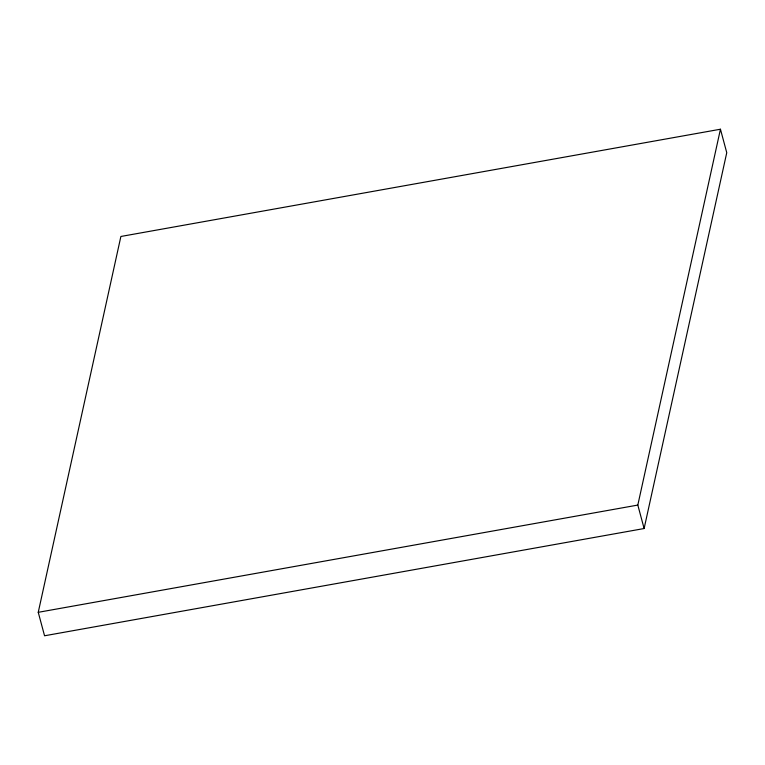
<?xml version="1.0" encoding="UTF-8"?>
<svg xmlns="http://www.w3.org/2000/svg" width="765" height="765" viewBox="0 0 765 765"><rect width="100%" height="100%" fill="white"/><g stroke="black" fill="none" stroke-linecap="round" stroke-linejoin="round"><path stroke-width="1.15" d="M38.25 612.316L120.88 236.471L720.448 129.228L726.75 152.684L644.12 528.529L44.552 635.772L38.25 612.316L637.819 505.072L720.448 129.228M637.819 505.072L644.12 528.529"/></g></svg>
